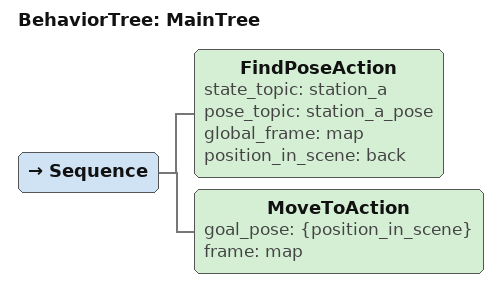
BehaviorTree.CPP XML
<root main_tree_to_execute="MainTree">
    <BehaviorTree ID="MainTree">
        <Sequence>
            <FindPoseAction
                    state_topic="station_a"
                    pose_topic="station_a_pose"
                    global_frame="map"
                    position_in_scene="back" />
            <MoveToAction
                goal_pose="{position_in_scene}"
                frame="map" />
        </Sequence>
    </BehaviorTree>
</root>
